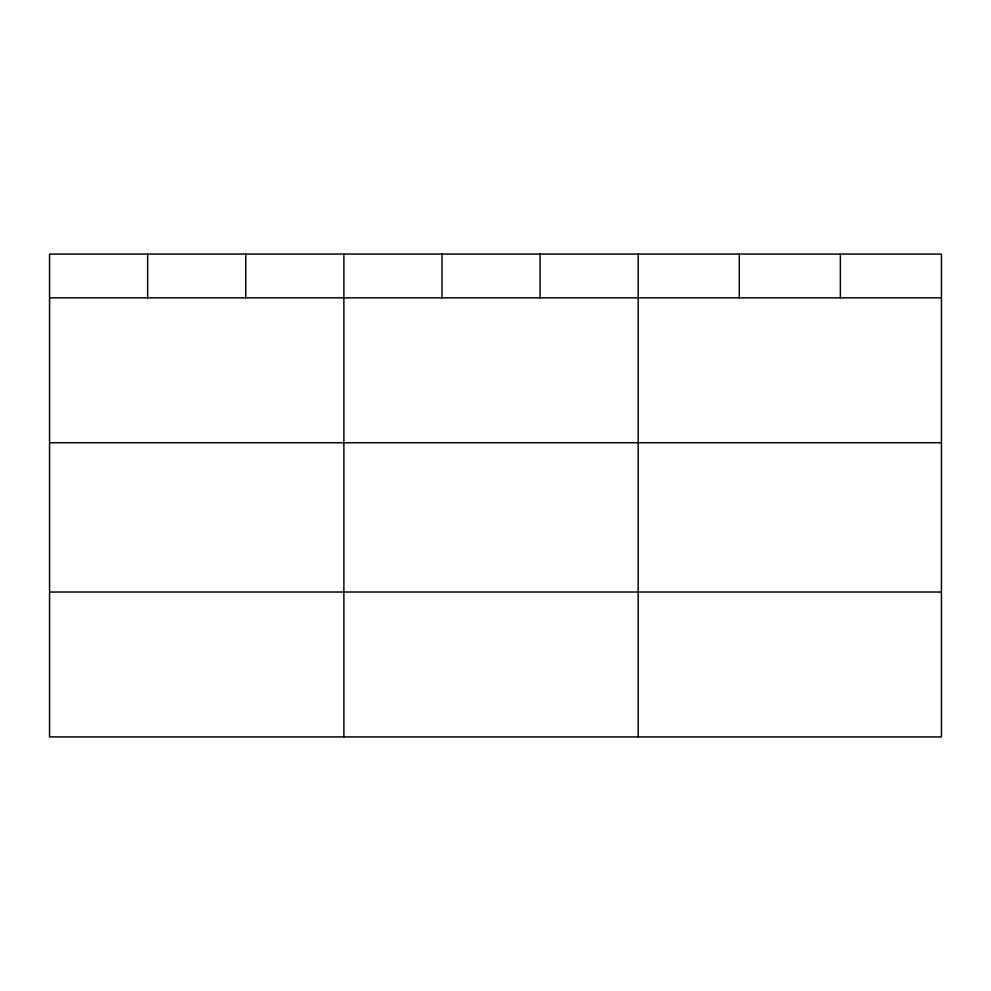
<?xml version="1.0" encoding="UTF-8"?>
<svg xmlns="http://www.w3.org/2000/svg" width="991" height="991" viewBox="0 0 991 991"><rect width="100%" height="100%" fill="white"/><g stroke="black" fill="none" stroke-linecap="round" stroke-linejoin="round"><path stroke-width="1.49" d="M941.45 442.729L941.45 254.08L49.55 254.08L49.55 736.92L941.45 736.92L941.45 442.729L49.55 442.729M49.55 297.833L941.45 297.833M49.55 592.023L941.45 592.023M840.368 254.08L840.368 297.833M739.286 254.08L739.286 297.833M638.204 254.08L638.204 736.92M540.095 254.08L540.095 297.833M441.986 254.08L441.986 297.833M343.877 254.08L343.877 736.92M245.768 254.08L245.768 297.833M147.659 254.08L147.659 297.833"/></g></svg>
